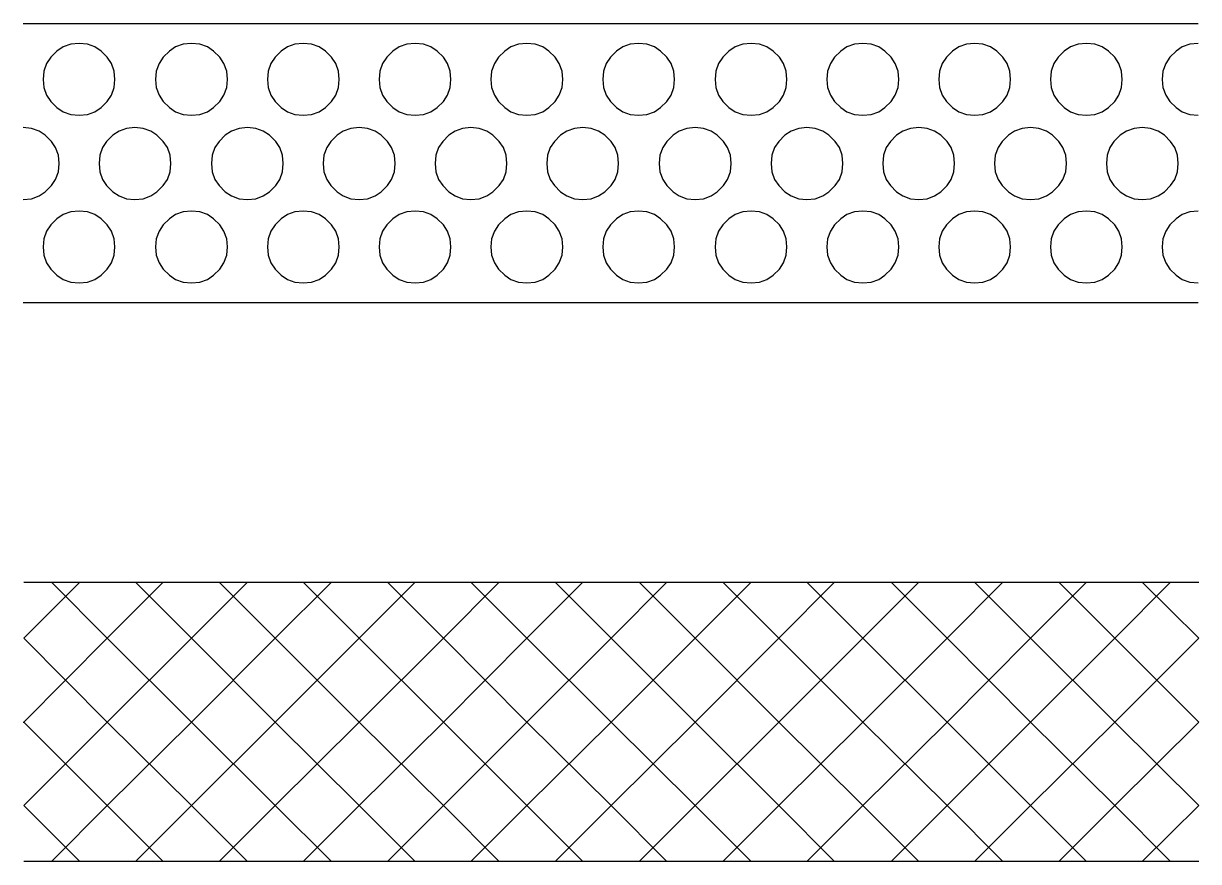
# Model space of a CAD drawing. Header units: inches. Extents: x 47316 to 59086, y 3141 to 11743.
# Drawn here: x 57354.69 to 57375.73, y 8824.18 to 8839.19 of the extents above; entities that cross this region are included whole.
import ezdxf

# ---------------------------------------------------------------- set-up
doc = ezdxf.new("R2010")
doc.units = ezdxf.units.IN
doc.header["$MEASUREMENT"] = 0

msp = doc.modelspace()

# ---------------------------------------------------------------- linework, layer by layer
at = {"color": 0, "lineweight": -3}
for p, q in [((57354.688, 8839.187), (57355.688, 8839.187)), ((57355.688, 8839.187), (57356.689, 8839.187)), ((57356.689, 8839.187), (57357.702, 8839.187)), ((57357.702, 8839.187), (57358.703, 8839.187)), ((57358.703, 8839.187), (57359.703, 8839.187)), ((57359.703, 8839.187), (57360.704, 8839.187)), ((57360.704, 8839.187), (57361.705, 8839.187)), ((57361.705, 8839.187), (57362.705, 8839.187)), ((57362.705, 8839.187), (57363.706, 8839.187)), ((57363.706, 8839.187), (57364.706, 8839.187)), ((57364.706, 8839.187), (57365.707, 8839.187)), ((57365.707, 8839.187), (57366.72, 8839.187)), ((57366.72, 8839.187), (57367.721, 8839.187)), ((57367.721, 8839.187), (57368.721, 8839.187)), ((57368.721, 8839.187), (57369.722, 8839.187)), ((57369.722, 8839.187), (57370.722, 8839.187)), ((57370.722, 8839.187), (57371.723, 8839.187)), ((57371.723, 8839.187), (57372.724, 8839.187)), ((57372.724, 8839.187), (57373.724, 8839.187)), ((57373.724, 8839.187), (57374.725, 8839.187)), ((57374.725, 8839.187), (57375.726, 8839.187)), ((57355.404, 8838.767), (57355.293, 8838.693)), ((57355.54, 8838.816), (57355.404, 8838.767)), ((57355.688, 8838.829), (57355.54, 8838.816)), ((57355.837, 8838.816), (57355.688, 8838.829)), ((57355.973, 8838.767), (57355.837, 8838.816)), ((57356.084, 8838.693), (57355.973, 8838.767)), ((57357.418, 8838.767), (57357.307, 8838.693)), ((57357.554, 8838.816), (57357.418, 8838.767)), ((57357.702, 8838.829), (57357.554, 8838.816)), ((57357.85, 8838.816), (57357.702, 8838.829)), ((57357.986, 8838.767), (57357.85, 8838.816)), ((57358.097, 8838.693), (57357.986, 8838.767)), ((57359.419, 8838.767), (57359.308, 8838.693)), ((57359.555, 8838.816), (57359.419, 8838.767)), ((57359.703, 8838.829), (57359.555, 8838.816)), ((57359.852, 8838.816), (57359.703, 8838.829)), ((57359.987, 8838.767), (57359.852, 8838.816)), ((57360.099, 8838.693), (57359.987, 8838.767)), ((57361.42, 8838.767), (57361.309, 8838.693)), ((57361.556, 8838.816), (57361.42, 8838.767)), ((57361.705, 8838.829), (57361.556, 8838.816)), ((57361.853, 8838.816), (57361.705, 8838.829)), ((57361.989, 8838.767), (57361.853, 8838.816)), ((57362.1, 8838.693), (57361.989, 8838.767)), ((57363.422, 8838.767), (57363.31, 8838.693)), ((57363.558, 8838.816), (57363.422, 8838.767)), ((57363.706, 8838.829), (57363.558, 8838.816)), ((57363.854, 8838.816), (57363.706, 8838.829)), ((57363.99, 8838.767), (57363.854, 8838.816)), ((57364.101, 8838.693), (57363.99, 8838.767)), ((57365.423, 8838.767), (57365.312, 8838.693)), ((57365.559, 8838.816), (57365.423, 8838.767)), ((57365.707, 8838.829), (57365.559, 8838.816)), ((57365.855, 8838.816), (57365.707, 8838.829)), ((57365.991, 8838.767), (57365.855, 8838.816)), ((57366.102, 8838.693), (57365.991, 8838.767)), ((57367.436, 8838.767), (57367.325, 8838.693)), ((57367.572, 8838.816), (57367.436, 8838.767)), ((57367.721, 8838.829), (57367.572, 8838.816)), ((57367.869, 8838.816), (57367.721, 8838.829)), ((57368.005, 8838.767), (57367.869, 8838.816)), ((57368.116, 8838.693), (57368.005, 8838.767)), ((57369.438, 8838.767), (57369.327, 8838.693)), ((57369.574, 8838.816), (57369.438, 8838.767)), ((57369.722, 8838.829), (57369.574, 8838.816)), ((57369.87, 8838.816), (57369.722, 8838.829)), ((57370.006, 8838.767), (57369.87, 8838.816)), ((57370.117, 8838.693), (57370.006, 8838.767)), ((57371.439, 8838.767), (57371.328, 8838.693)), ((57371.575, 8838.816), (57371.439, 8838.767)), ((57371.723, 8838.829), (57371.575, 8838.816)), ((57371.871, 8838.816), (57371.723, 8838.829)), ((57372.007, 8838.767), (57371.871, 8838.816)), ((57372.118, 8838.693), (57372.007, 8838.767)), ((57373.44, 8838.767), (57373.329, 8838.693)), ((57373.576, 8838.816), (57373.44, 8838.767)), ((57373.724, 8838.829), (57373.576, 8838.816)), ((57373.873, 8838.816), (57373.724, 8838.829)), ((57374.008, 8838.767), (57373.873, 8838.816)), ((57374.12, 8838.693), (57374.008, 8838.767)), ((57375.441, 8838.767), (57375.33, 8838.693)), ((57375.577, 8838.816), (57375.441, 8838.767)), ((57375.726, 8838.829), (57375.577, 8838.816)), ((57355.182, 8838.582), (57355.108, 8838.471)), ((57355.293, 8838.693), (57355.182, 8838.582)), ((57356.195, 8838.582), (57356.084, 8838.693)), ((57356.269, 8838.471), (57356.195, 8838.582)), ((57357.196, 8838.582), (57357.121, 8838.471)), ((57357.307, 8838.693), (57357.196, 8838.582)), ((57358.209, 8838.582), (57358.097, 8838.693)), ((57358.283, 8838.471), (57358.209, 8838.582)), ((57359.197, 8838.582), (57359.123, 8838.471)), ((57359.308, 8838.693), (57359.197, 8838.582)), ((57360.21, 8838.582), (57360.099, 8838.693)), ((57360.284, 8838.471), (57360.21, 8838.582)), ((57361.198, 8838.582), (57361.124, 8838.471)), ((57361.309, 8838.693), (57361.198, 8838.582)), ((57362.211, 8838.582), (57362.1, 8838.693)), ((57362.285, 8838.471), (57362.211, 8838.582)), ((57363.199, 8838.582), (57363.125, 8838.471)), ((57363.31, 8838.693), (57363.199, 8838.582)), ((57364.212, 8838.582), (57364.101, 8838.693)), ((57364.286, 8838.471), (57364.212, 8838.582)), ((57365.201, 8838.582), (57365.126, 8838.471)), ((57365.312, 8838.693), (57365.201, 8838.582)), ((57366.213, 8838.582), (57366.102, 8838.693)), ((57366.288, 8838.471), (57366.213, 8838.582)), ((57367.214, 8838.582), (57367.14, 8838.471)), ((57367.325, 8838.693), (57367.214, 8838.582)), ((57368.227, 8838.582), (57368.116, 8838.693)), ((57368.301, 8838.471), (57368.227, 8838.582)), ((57369.215, 8838.582), (57369.141, 8838.471)), ((57369.327, 8838.693), (57369.215, 8838.582)), ((57370.228, 8838.582), (57370.117, 8838.693)), ((57370.302, 8838.471), (57370.228, 8838.582)), ((57371.217, 8838.582), (57371.142, 8838.471)), ((57371.328, 8838.693), (57371.217, 8838.582)), ((57372.23, 8838.582), (57372.118, 8838.693)), ((57372.304, 8838.471), (57372.23, 8838.582)), ((57373.218, 8838.582), (57373.144, 8838.471)), ((57373.329, 8838.693), (57373.218, 8838.582)), ((57374.231, 8838.582), (57374.12, 8838.693)), ((57374.305, 8838.471), (57374.231, 8838.582)), ((57375.219, 8838.582), (57375.145, 8838.471)), ((57375.33, 8838.693), (57375.219, 8838.582)), ((57355.108, 8838.471), (57355.058, 8838.335)), ((57356.318, 8838.335), (57356.269, 8838.471)), ((57357.121, 8838.471), (57357.072, 8838.335)), ((57358.332, 8838.335), (57358.283, 8838.471)), ((57359.123, 8838.471), (57359.073, 8838.335)), ((57360.333, 8838.335), (57360.284, 8838.471)), ((57361.124, 8838.471), (57361.075, 8838.335)), ((57362.335, 8838.335), (57362.285, 8838.471)), ((57363.125, 8838.471), (57363.076, 8838.335)), ((57364.336, 8838.335), (57364.286, 8838.471)), ((57365.126, 8838.471), (57365.077, 8838.335)), ((57366.337, 8838.335), (57366.288, 8838.471)), ((57367.14, 8838.471), (57367.091, 8838.335)), ((57368.351, 8838.335), (57368.301, 8838.471)), ((57369.141, 8838.471), (57369.092, 8838.335)), ((57370.352, 8838.335), (57370.302, 8838.471)), ((57371.142, 8838.471), (57371.093, 8838.335)), ((57372.353, 8838.335), (57372.304, 8838.471)), ((57373.144, 8838.471), (57373.094, 8838.335)), ((57374.354, 8838.335), (57374.305, 8838.471)), ((57375.145, 8838.471), (57375.095, 8838.335)), ((57355.058, 8838.335), (57355.046, 8838.186)), ((57355.046, 8838.186), (57355.058, 8838.038)), ((57356.331, 8838.186), (57356.318, 8838.335)), ((57356.318, 8838.038), (57356.331, 8838.186)), ((57357.072, 8838.335), (57357.06, 8838.186)), ((57357.06, 8838.186), (57357.072, 8838.038)), ((57358.344, 8838.186), (57358.332, 8838.335)), ((57358.332, 8838.038), (57358.344, 8838.186)), ((57359.073, 8838.335), (57359.061, 8838.186)), ((57359.061, 8838.186), (57359.073, 8838.038)), ((57360.346, 8838.186), (57360.333, 8838.335)), ((57360.333, 8838.038), (57360.346, 8838.186)), ((57361.075, 8838.335), (57361.062, 8838.186)), ((57361.062, 8838.186), (57361.075, 8838.038)), ((57362.347, 8838.186), (57362.335, 8838.335)), ((57362.335, 8838.038), (57362.347, 8838.186)), ((57363.076, 8838.335), (57363.063, 8838.186)), ((57363.063, 8838.186), (57363.076, 8838.038)), ((57364.348, 8838.186), (57364.336, 8838.335)), ((57364.336, 8838.038), (57364.348, 8838.186)), ((57365.077, 8838.335), (57365.065, 8838.186)), ((57365.065, 8838.186), (57365.077, 8838.038)), ((57366.349, 8838.186), (57366.337, 8838.335)), ((57366.337, 8838.038), (57366.349, 8838.186)), ((57367.091, 8838.335), (57367.078, 8838.186)), ((57367.078, 8838.186), (57367.091, 8838.038)), ((57368.363, 8838.186), (57368.351, 8838.335)), ((57368.351, 8838.038), (57368.363, 8838.186)), ((57369.092, 8838.335), (57369.079, 8838.186)), ((57369.079, 8838.186), (57369.092, 8838.038)), ((57370.364, 8838.186), (57370.352, 8838.335)), ((57370.352, 8838.038), (57370.364, 8838.186)), ((57371.093, 8838.335), (57371.081, 8838.186)), ((57371.081, 8838.186), (57371.093, 8838.038)), ((57372.365, 8838.186), (57372.353, 8838.335)), ((57372.353, 8838.038), (57372.365, 8838.186)), ((57373.094, 8838.335), (57373.082, 8838.186)), ((57373.082, 8838.186), (57373.094, 8838.038)), ((57374.367, 8838.186), (57374.354, 8838.335)), ((57374.354, 8838.038), (57374.367, 8838.186)), ((57375.095, 8838.335), (57375.083, 8838.186)), ((57375.083, 8838.186), (57375.095, 8838.038)), ((57355.058, 8838.038), (57355.108, 8837.902)), ((57356.269, 8837.902), (57356.318, 8838.038)), ((57357.072, 8838.038), (57357.121, 8837.902)), ((57358.283, 8837.902), (57358.332, 8838.038)), ((57359.073, 8838.038), (57359.123, 8837.902)), ((57360.284, 8837.902), (57360.333, 8838.038)), ((57361.075, 8838.038), (57361.124, 8837.902)), ((57362.285, 8837.902), (57362.335, 8838.038)), ((57363.076, 8838.038), (57363.125, 8837.902)), ((57364.286, 8837.902), (57364.336, 8838.038)), ((57365.077, 8838.038), (57365.126, 8837.902)), ((57366.288, 8837.902), (57366.337, 8838.038)), ((57367.091, 8838.038), (57367.14, 8837.902)), ((57368.301, 8837.902), (57368.351, 8838.038)), ((57369.092, 8838.038), (57369.141, 8837.902)), ((57370.302, 8837.902), (57370.352, 8838.038)), ((57371.093, 8838.038), (57371.142, 8837.902)), ((57372.304, 8837.902), (57372.353, 8838.038)), ((57373.094, 8838.038), (57373.144, 8837.902)), ((57374.305, 8837.902), (57374.354, 8838.038)), ((57375.095, 8838.038), (57375.145, 8837.902)), ((57355.108, 8837.902), (57355.182, 8837.791)), ((57355.182, 8837.791), (57355.293, 8837.68)), ((57356.084, 8837.68), (57356.195, 8837.791)), ((57356.195, 8837.791), (57356.269, 8837.902)), ((57357.121, 8837.902), (57357.196, 8837.791)), ((57357.196, 8837.791), (57357.307, 8837.68)), ((57358.097, 8837.68), (57358.209, 8837.791)), ((57358.209, 8837.791), (57358.283, 8837.902)), ((57359.123, 8837.902), (57359.197, 8837.791)), ((57359.197, 8837.791), (57359.308, 8837.68)), ((57360.099, 8837.68), (57360.21, 8837.791)), ((57360.21, 8837.791), (57360.284, 8837.902)), ((57361.124, 8837.902), (57361.198, 8837.791)), ((57361.198, 8837.791), (57361.309, 8837.68)), ((57362.1, 8837.68), (57362.211, 8837.791)), ((57362.211, 8837.791), (57362.285, 8837.902)), ((57363.125, 8837.902), (57363.199, 8837.791)), ((57363.199, 8837.791), (57363.31, 8837.68)), ((57364.101, 8837.68), (57364.212, 8837.791)), ((57364.212, 8837.791), (57364.286, 8837.902)), ((57365.126, 8837.902), (57365.201, 8837.791)), ((57365.201, 8837.791), (57365.312, 8837.68)), ((57366.102, 8837.68), (57366.213, 8837.791)), ((57366.213, 8837.791), (57366.288, 8837.902)), ((57367.14, 8837.902), (57367.214, 8837.791)), ((57367.214, 8837.791), (57367.325, 8837.68)), ((57368.116, 8837.68), (57368.227, 8837.791)), ((57368.227, 8837.791), (57368.301, 8837.902)), ((57369.141, 8837.902), (57369.215, 8837.791)), ((57369.215, 8837.791), (57369.327, 8837.68)), ((57370.117, 8837.68), (57370.228, 8837.791)), ((57370.228, 8837.791), (57370.302, 8837.902)), ((57371.142, 8837.902), (57371.217, 8837.791)), ((57371.217, 8837.791), (57371.328, 8837.68)), ((57372.118, 8837.68), (57372.23, 8837.791)), ((57372.23, 8837.791), (57372.304, 8837.902)), ((57373.144, 8837.902), (57373.218, 8837.791)), ((57373.218, 8837.791), (57373.329, 8837.68)), ((57374.12, 8837.68), (57374.231, 8837.791)), ((57374.231, 8837.791), (57374.305, 8837.902)), ((57375.145, 8837.902), (57375.219, 8837.791)), ((57375.219, 8837.791), (57375.33, 8837.68)), ((57355.293, 8837.68), (57355.404, 8837.606)), ((57355.404, 8837.606), (57355.54, 8837.556)), ((57355.54, 8837.556), (57355.688, 8837.544)), ((57355.688, 8837.544), (57355.837, 8837.556)), ((57355.837, 8837.556), (57355.973, 8837.606)), ((57355.973, 8837.606), (57356.084, 8837.68)), ((57357.307, 8837.68), (57357.418, 8837.606)), ((57357.418, 8837.606), (57357.554, 8837.556)), ((57357.554, 8837.556), (57357.702, 8837.544)), ((57357.702, 8837.544), (57357.85, 8837.556)), ((57357.85, 8837.556), (57357.986, 8837.606)), ((57357.986, 8837.606), (57358.097, 8837.68)), ((57359.308, 8837.68), (57359.419, 8837.606)), ((57359.419, 8837.606), (57359.555, 8837.556)), ((57359.555, 8837.556), (57359.703, 8837.544)), ((57359.703, 8837.544), (57359.852, 8837.556)), ((57359.852, 8837.556), (57359.987, 8837.606)), ((57359.987, 8837.606), (57360.099, 8837.68)), ((57361.309, 8837.68), (57361.42, 8837.606)), ((57361.42, 8837.606), (57361.556, 8837.556)), ((57361.556, 8837.556), (57361.705, 8837.544)), ((57361.705, 8837.544), (57361.853, 8837.556)), ((57361.853, 8837.556), (57361.989, 8837.606)), ((57361.989, 8837.606), (57362.1, 8837.68)), ((57363.31, 8837.68), (57363.422, 8837.606)), ((57363.422, 8837.606), (57363.558, 8837.556)), ((57363.558, 8837.556), (57363.706, 8837.544)), ((57363.706, 8837.544), (57363.854, 8837.556)), ((57363.854, 8837.556), (57363.99, 8837.606)), ((57363.99, 8837.606), (57364.101, 8837.68)), ((57365.312, 8837.68), (57365.423, 8837.606)), ((57365.423, 8837.606), (57365.559, 8837.556)), ((57365.559, 8837.556), (57365.707, 8837.544)), ((57365.707, 8837.544), (57365.855, 8837.556)), ((57365.855, 8837.556), (57365.991, 8837.606)), ((57365.991, 8837.606), (57366.102, 8837.68)), ((57367.325, 8837.68), (57367.436, 8837.606)), ((57367.436, 8837.606), (57367.572, 8837.556)), ((57367.572, 8837.556), (57367.721, 8837.544)), ((57367.721, 8837.544), (57367.869, 8837.556)), ((57367.869, 8837.556), (57368.005, 8837.606)), ((57368.005, 8837.606), (57368.116, 8837.68)), ((57369.327, 8837.68), (57369.438, 8837.606)), ((57369.438, 8837.606), (57369.574, 8837.556)), ((57369.574, 8837.556), (57369.722, 8837.544)), ((57369.722, 8837.544), (57369.87, 8837.556)), ((57369.87, 8837.556), (57370.006, 8837.606)), ((57370.006, 8837.606), (57370.117, 8837.68)), ((57371.328, 8837.68), (57371.439, 8837.606)), ((57371.439, 8837.606), (57371.575, 8837.556)), ((57371.575, 8837.556), (57371.723, 8837.544)), ((57371.723, 8837.544), (57371.871, 8837.556)), ((57371.871, 8837.556), (57372.007, 8837.606)), ((57372.007, 8837.606), (57372.118, 8837.68)), ((57373.329, 8837.68), (57373.44, 8837.606)), ((57373.44, 8837.606), (57373.576, 8837.556)), ((57373.576, 8837.556), (57373.724, 8837.544)), ((57373.724, 8837.544), (57373.873, 8837.556)), ((57373.873, 8837.556), (57374.008, 8837.606)), ((57374.008, 8837.606), (57374.12, 8837.68)), ((57375.33, 8837.68), (57375.441, 8837.606)), ((57375.441, 8837.606), (57375.577, 8837.556)), ((57375.577, 8837.556), (57375.726, 8837.544)), ((57354.836, 8837.309), (57354.688, 8837.322)), ((57354.972, 8837.26), (57354.836, 8837.309)), ((57356.541, 8837.309), (57356.405, 8837.26)), ((57356.689, 8837.322), (57356.541, 8837.309)), ((57356.837, 8837.309), (57356.689, 8837.322)), ((57356.973, 8837.26), (57356.837, 8837.309)), ((57358.554, 8837.309), (57358.419, 8837.26)), ((57358.703, 8837.322), (57358.554, 8837.309)), ((57358.851, 8837.309), (57358.703, 8837.322)), ((57358.987, 8837.26), (57358.851, 8837.309)), ((57360.556, 8837.309), (57360.42, 8837.26)), ((57360.704, 8837.322), (57360.556, 8837.309)), ((57360.852, 8837.309), (57360.704, 8837.322)), ((57360.988, 8837.26), (57360.852, 8837.309)), ((57362.557, 8837.309), (57362.421, 8837.26)), ((57362.705, 8837.322), (57362.557, 8837.309)), ((57362.853, 8837.309), (57362.705, 8837.322)), ((57362.989, 8837.26), (57362.853, 8837.309)), ((57364.558, 8837.309), (57364.422, 8837.26)), ((57364.706, 8837.322), (57364.558, 8837.309)), ((57364.855, 8837.309), (57364.706, 8837.322)), ((57364.99, 8837.26), (57364.855, 8837.309)), ((57366.572, 8837.309), (57366.436, 8837.26)), ((57366.72, 8837.322), (57366.572, 8837.309)), ((57366.868, 8837.309), (57366.72, 8837.322)), ((57367.004, 8837.26), (57366.868, 8837.309)), ((57368.573, 8837.309), (57368.437, 8837.26)), ((57368.721, 8837.322), (57368.573, 8837.309)), ((57368.869, 8837.309), (57368.721, 8837.322)), ((57369.005, 8837.26), (57368.869, 8837.309)), ((57370.574, 8837.309), (57370.438, 8837.26)), ((57370.722, 8837.322), (57370.574, 8837.309)), ((57370.871, 8837.309), (57370.722, 8837.322)), ((57371.007, 8837.26), (57370.871, 8837.309)), ((57372.575, 8837.309), (57372.44, 8837.26)), ((57372.724, 8837.322), (57372.575, 8837.309)), ((57372.872, 8837.309), (57372.724, 8837.322)), ((57373.008, 8837.26), (57372.872, 8837.309)), ((57374.577, 8837.309), (57374.441, 8837.26)), ((57374.725, 8837.322), (57374.577, 8837.309)), ((57374.873, 8837.309), (57374.725, 8837.322)), ((57375.009, 8837.26), (57374.873, 8837.309)), ((57355.083, 8837.186), (57354.972, 8837.26)), ((57355.194, 8837.075), (57355.083, 8837.186)), ((57356.294, 8837.186), (57356.183, 8837.075)), ((57356.405, 8837.26), (57356.294, 8837.186)), ((57357.084, 8837.186), (57356.973, 8837.26)), ((57357.196, 8837.075), (57357.084, 8837.186)), ((57358.307, 8837.186), (57358.196, 8837.075)), ((57358.419, 8837.26), (57358.307, 8837.186)), ((57359.098, 8837.186), (57358.987, 8837.26)), ((57359.209, 8837.075), (57359.098, 8837.186)), ((57360.309, 8837.186), (57360.197, 8837.075)), ((57360.42, 8837.26), (57360.309, 8837.186)), ((57361.099, 8837.186), (57360.988, 8837.26)), ((57361.21, 8837.075), (57361.099, 8837.186)), ((57362.31, 8837.186), (57362.199, 8837.075)), ((57362.421, 8837.26), (57362.31, 8837.186)), ((57363.1, 8837.186), (57362.989, 8837.26)), ((57363.212, 8837.075), (57363.1, 8837.186)), ((57364.311, 8837.186), (57364.2, 8837.075)), ((57364.422, 8837.26), (57364.311, 8837.186)), ((57365.102, 8837.186), (57364.99, 8837.26)), ((57365.213, 8837.075), (57365.102, 8837.186)), ((57366.325, 8837.186), (57366.213, 8837.075)), ((57366.436, 8837.26), (57366.325, 8837.186)), ((57367.115, 8837.186), (57367.004, 8837.26)), ((57367.226, 8837.075), (57367.115, 8837.186)), ((57368.326, 8837.186), (57368.215, 8837.075)), ((57368.437, 8837.26), (57368.326, 8837.186)), ((57369.116, 8837.186), (57369.005, 8837.26)), ((57369.228, 8837.075), (57369.116, 8837.186)), ((57370.327, 8837.186), (57370.216, 8837.075)), ((57370.438, 8837.26), (57370.327, 8837.186)), ((57371.118, 8837.186), (57371.007, 8837.26)), ((57371.229, 8837.075), (57371.118, 8837.186)), ((57372.328, 8837.186), (57372.217, 8837.075)), ((57372.44, 8837.26), (57372.328, 8837.186)), ((57373.119, 8837.186), (57373.008, 8837.26)), ((57373.23, 8837.075), (57373.119, 8837.186)), ((57374.33, 8837.186), (57374.218, 8837.075)), ((57374.441, 8837.26), (57374.33, 8837.186)), ((57375.12, 8837.186), (57375.009, 8837.26)), ((57375.231, 8837.075), (57375.12, 8837.186)), ((57355.268, 8836.963), (57355.194, 8837.075)), ((57355.318, 8836.828), (57355.268, 8836.963)), ((57356.108, 8836.963), (57356.059, 8836.828)), ((57356.183, 8837.075), (57356.108, 8836.963)), ((57357.27, 8836.963), (57357.196, 8837.075)), ((57357.319, 8836.828), (57357.27, 8836.963)), ((57358.122, 8836.963), (57358.073, 8836.828)), ((57358.196, 8837.075), (57358.122, 8836.963)), ((57359.283, 8836.963), (57359.209, 8837.075)), ((57359.333, 8836.828), (57359.283, 8836.963)), ((57360.123, 8836.963), (57360.074, 8836.828)), ((57360.197, 8837.075), (57360.123, 8836.963)), ((57361.285, 8836.963), (57361.21, 8837.075)), ((57361.334, 8836.828), (57361.285, 8836.963)), ((57362.125, 8836.963), (57362.075, 8836.828)), ((57362.199, 8837.075), (57362.125, 8836.963)), ((57363.286, 8836.963), (57363.212, 8837.075)), ((57363.335, 8836.828), (57363.286, 8836.963)), ((57364.126, 8836.963), (57364.076, 8836.828)), ((57364.2, 8837.075), (57364.126, 8836.963)), ((57365.287, 8836.963), (57365.213, 8837.075)), ((57365.336, 8836.828), (57365.287, 8836.963)), ((57366.139, 8836.963), (57366.09, 8836.828)), ((57366.213, 8837.075), (57366.139, 8836.963)), ((57367.301, 8836.963), (57367.226, 8837.075)), ((57367.35, 8836.828), (57367.301, 8836.963)), ((57368.141, 8836.963), (57368.091, 8836.828)), ((57368.215, 8837.075), (57368.141, 8836.963)), ((57369.302, 8836.963), (57369.228, 8837.075)), ((57369.351, 8836.828), (57369.302, 8836.963)), ((57370.142, 8836.963), (57370.092, 8836.828)), ((57370.216, 8837.075), (57370.142, 8836.963)), ((57371.303, 8836.963), (57371.229, 8837.075)), ((57371.352, 8836.828), (57371.303, 8836.963)), ((57372.143, 8836.963), (57372.094, 8836.828)), ((57372.217, 8837.075), (57372.143, 8836.963)), ((57373.304, 8836.963), (57373.23, 8837.075)), ((57373.354, 8836.828), (57373.304, 8836.963)), ((57374.144, 8836.963), (57374.095, 8836.828)), ((57374.218, 8837.075), (57374.144, 8836.963)), ((57375.305, 8836.963), (57375.231, 8837.075)), ((57375.355, 8836.828), (57375.305, 8836.963)), ((57355.33, 8836.679), (57355.318, 8836.828)), ((57355.318, 8836.531), (57355.33, 8836.679)), ((57356.059, 8836.828), (57356.047, 8836.679)), ((57356.047, 8836.679), (57356.059, 8836.531)), ((57357.331, 8836.679), (57357.319, 8836.828)), ((57357.319, 8836.531), (57357.331, 8836.679)), ((57358.073, 8836.828), (57358.06, 8836.679)), ((57358.06, 8836.679), (57358.073, 8836.531)), ((57359.345, 8836.679), (57359.333, 8836.828)), ((57359.333, 8836.531), (57359.345, 8836.679)), ((57360.074, 8836.828), (57360.062, 8836.679)), ((57360.062, 8836.679), (57360.074, 8836.531)), ((57361.346, 8836.679), (57361.334, 8836.828)), ((57361.334, 8836.531), (57361.346, 8836.679)), ((57362.075, 8836.828), (57362.063, 8836.679)), ((57362.063, 8836.679), (57362.075, 8836.531)), ((57363.348, 8836.679), (57363.335, 8836.828)), ((57363.335, 8836.531), (57363.348, 8836.679)), ((57364.076, 8836.828), (57364.064, 8836.679)), ((57364.064, 8836.679), (57364.076, 8836.531)), ((57365.349, 8836.679), (57365.336, 8836.828)), ((57365.336, 8836.531), (57365.349, 8836.679)), ((57366.09, 8836.828), (57366.078, 8836.679)), ((57366.078, 8836.679), (57366.09, 8836.531)), ((57367.362, 8836.679), (57367.35, 8836.828)), ((57367.35, 8836.531), (57367.362, 8836.679)), ((57368.091, 8836.828), (57368.079, 8836.679)), ((57368.079, 8836.679), (57368.091, 8836.531)), ((57369.364, 8836.679), (57369.351, 8836.828)), ((57369.351, 8836.531), (57369.364, 8836.679)), ((57370.092, 8836.828), (57370.08, 8836.679)), ((57370.08, 8836.679), (57370.092, 8836.531)), ((57371.365, 8836.679), (57371.352, 8836.828)), ((57371.352, 8836.531), (57371.365, 8836.679)), ((57372.094, 8836.828), (57372.081, 8836.679)), ((57372.081, 8836.679), (57372.094, 8836.531)), ((57373.366, 8836.679), (57373.354, 8836.828)), ((57373.354, 8836.531), (57373.366, 8836.679)), ((57374.095, 8836.828), (57374.083, 8836.679)), ((57374.083, 8836.679), (57374.095, 8836.531)), ((57375.367, 8836.679), (57375.355, 8836.828)), ((57375.355, 8836.531), (57375.367, 8836.679)), ((57355.268, 8836.395), (57355.318, 8836.531)), ((57356.059, 8836.531), (57356.108, 8836.395)), ((57357.27, 8836.395), (57357.319, 8836.531)), ((57358.073, 8836.531), (57358.122, 8836.395)), ((57359.283, 8836.395), (57359.333, 8836.531)), ((57360.074, 8836.531), (57360.123, 8836.395)), ((57361.285, 8836.395), (57361.334, 8836.531)), ((57362.075, 8836.531), (57362.125, 8836.395)), ((57363.286, 8836.395), (57363.335, 8836.531)), ((57364.076, 8836.531), (57364.126, 8836.395)), ((57365.287, 8836.395), (57365.336, 8836.531)), ((57366.09, 8836.531), (57366.139, 8836.395)), ((57367.301, 8836.395), (57367.35, 8836.531)), ((57368.091, 8836.531), (57368.141, 8836.395)), ((57369.302, 8836.395), (57369.351, 8836.531)), ((57370.092, 8836.531), (57370.142, 8836.395)), ((57371.303, 8836.395), (57371.352, 8836.531)), ((57372.094, 8836.531), (57372.143, 8836.395)), ((57373.304, 8836.395), (57373.354, 8836.531)), ((57374.095, 8836.531), (57374.144, 8836.395)), ((57375.305, 8836.395), (57375.355, 8836.531)), ((57355.083, 8836.173), (57355.194, 8836.284)), ((57355.194, 8836.284), (57355.268, 8836.395)), ((57356.108, 8836.395), (57356.183, 8836.284)), ((57356.183, 8836.284), (57356.294, 8836.173)), ((57357.084, 8836.173), (57357.196, 8836.284)), ((57357.196, 8836.284), (57357.27, 8836.395)), ((57358.122, 8836.395), (57358.196, 8836.284)), ((57358.196, 8836.284), (57358.307, 8836.173)), ((57359.098, 8836.173), (57359.209, 8836.284)), ((57359.209, 8836.284), (57359.283, 8836.395)), ((57360.123, 8836.395), (57360.197, 8836.284)), ((57360.197, 8836.284), (57360.309, 8836.173)), ((57361.099, 8836.173), (57361.21, 8836.284)), ((57361.21, 8836.284), (57361.285, 8836.395)), ((57362.125, 8836.395), (57362.199, 8836.284)), ((57362.199, 8836.284), (57362.31, 8836.173)), ((57363.1, 8836.173), (57363.212, 8836.284)), ((57363.212, 8836.284), (57363.286, 8836.395)), ((57364.126, 8836.395), (57364.2, 8836.284)), ((57364.2, 8836.284), (57364.311, 8836.173)), ((57365.102, 8836.173), (57365.213, 8836.284)), ((57365.213, 8836.284), (57365.287, 8836.395)), ((57366.139, 8836.395), (57366.213, 8836.284)), ((57366.213, 8836.284), (57366.325, 8836.173)), ((57367.115, 8836.173), (57367.226, 8836.284)), ((57367.226, 8836.284), (57367.301, 8836.395)), ((57368.141, 8836.395), (57368.215, 8836.284)), ((57368.215, 8836.284), (57368.326, 8836.173)), ((57369.116, 8836.173), (57369.228, 8836.284)), ((57369.228, 8836.284), (57369.302, 8836.395)), ((57370.142, 8836.395), (57370.216, 8836.284)), ((57370.216, 8836.284), (57370.327, 8836.173)), ((57371.118, 8836.173), (57371.229, 8836.284)), ((57371.229, 8836.284), (57371.303, 8836.395)), ((57372.143, 8836.395), (57372.217, 8836.284)), ((57372.217, 8836.284), (57372.328, 8836.173)), ((57373.119, 8836.173), (57373.23, 8836.284)), ((57373.23, 8836.284), (57373.304, 8836.395)), ((57374.144, 8836.395), (57374.218, 8836.284)), ((57374.218, 8836.284), (57374.33, 8836.173)), ((57375.12, 8836.173), (57375.231, 8836.284)), ((57375.231, 8836.284), (57375.305, 8836.395)), ((57354.688, 8836.037), (57354.836, 8836.049)), ((57354.836, 8836.049), (57354.972, 8836.099)), ((57354.972, 8836.099), (57355.083, 8836.173)), ((57356.294, 8836.173), (57356.405, 8836.099)), ((57356.405, 8836.099), (57356.541, 8836.049)), ((57356.541, 8836.049), (57356.689, 8836.037)), ((57356.689, 8836.037), (57356.837, 8836.049)), ((57356.837, 8836.049), (57356.973, 8836.099)), ((57356.973, 8836.099), (57357.084, 8836.173)), ((57358.307, 8836.173), (57358.419, 8836.099)), ((57358.419, 8836.099), (57358.554, 8836.049)), ((57358.554, 8836.049), (57358.703, 8836.037)), ((57358.703, 8836.037), (57358.851, 8836.049)), ((57358.851, 8836.049), (57358.987, 8836.099)), ((57358.987, 8836.099), (57359.098, 8836.173)), ((57360.309, 8836.173), (57360.42, 8836.099)), ((57360.42, 8836.099), (57360.556, 8836.049)), ((57360.556, 8836.049), (57360.704, 8836.037)), ((57360.704, 8836.037), (57360.852, 8836.049)), ((57360.852, 8836.049), (57360.988, 8836.099)), ((57360.988, 8836.099), (57361.099, 8836.173)), ((57362.31, 8836.173), (57362.421, 8836.099)), ((57362.421, 8836.099), (57362.557, 8836.049)), ((57362.557, 8836.049), (57362.705, 8836.037)), ((57362.705, 8836.037), (57362.853, 8836.049)), ((57362.853, 8836.049), (57362.989, 8836.099)), ((57362.989, 8836.099), (57363.1, 8836.173)), ((57364.311, 8836.173), (57364.422, 8836.099)), ((57364.422, 8836.099), (57364.558, 8836.049)), ((57364.558, 8836.049), (57364.706, 8836.037)), ((57364.706, 8836.037), (57364.855, 8836.049)), ((57364.855, 8836.049), (57364.99, 8836.099)), ((57364.99, 8836.099), (57365.102, 8836.173)), ((57366.325, 8836.173), (57366.436, 8836.099)), ((57366.436, 8836.099), (57366.572, 8836.049)), ((57366.572, 8836.049), (57366.72, 8836.037)), ((57366.72, 8836.037), (57366.868, 8836.049)), ((57366.868, 8836.049), (57367.004, 8836.099)), ((57367.004, 8836.099), (57367.115, 8836.173)), ((57368.326, 8836.173), (57368.437, 8836.099)), ((57368.437, 8836.099), (57368.573, 8836.049)), ((57368.573, 8836.049), (57368.721, 8836.037)), ((57368.721, 8836.037), (57368.869, 8836.049)), ((57368.869, 8836.049), (57369.005, 8836.099)), ((57369.005, 8836.099), (57369.116, 8836.173)), ((57370.327, 8836.173), (57370.438, 8836.099)), ((57370.438, 8836.099), (57370.574, 8836.049)), ((57370.574, 8836.049), (57370.722, 8836.037)), ((57370.722, 8836.037), (57370.871, 8836.049)), ((57370.871, 8836.049), (57371.007, 8836.099)), ((57371.007, 8836.099), (57371.118, 8836.173)), ((57372.328, 8836.173), (57372.44, 8836.099)), ((57372.44, 8836.099), (57372.575, 8836.049)), ((57372.575, 8836.049), (57372.724, 8836.037)), ((57372.724, 8836.037), (57372.872, 8836.049)), ((57372.872, 8836.049), (57373.008, 8836.099)), ((57373.008, 8836.099), (57373.119, 8836.173)), ((57374.33, 8836.173), (57374.441, 8836.099)), ((57374.441, 8836.099), (57374.577, 8836.049)), ((57374.577, 8836.049), (57374.725, 8836.037)), ((57374.725, 8836.037), (57374.873, 8836.049)), ((57374.873, 8836.049), (57375.009, 8836.099)), ((57375.009, 8836.099), (57375.12, 8836.173)), ((57355.54, 8835.815), (57355.404, 8835.765)), ((57355.688, 8835.827), (57355.54, 8835.815)), ((57355.837, 8835.815), (57355.688, 8835.827)), ((57355.973, 8835.765), (57355.837, 8835.815)), ((57357.554, 8835.815), (57357.418, 8835.765)), ((57357.702, 8835.827), (57357.554, 8835.815)), ((57357.85, 8835.815), (57357.702, 8835.827)), ((57357.986, 8835.765), (57357.85, 8835.815)), ((57359.555, 8835.815), (57359.419, 8835.765)), ((57359.703, 8835.827), (57359.555, 8835.815)), ((57359.852, 8835.815), (57359.703, 8835.827)), ((57359.987, 8835.765), (57359.852, 8835.815)), ((57361.556, 8835.815), (57361.42, 8835.765)), ((57361.705, 8835.827), (57361.556, 8835.815)), ((57361.853, 8835.815), (57361.705, 8835.827)), ((57361.989, 8835.765), (57361.853, 8835.815)), ((57363.558, 8835.815), (57363.422, 8835.765)), ((57363.706, 8835.827), (57363.558, 8835.815)), ((57363.854, 8835.815), (57363.706, 8835.827)), ((57363.99, 8835.765), (57363.854, 8835.815)), ((57365.559, 8835.815), (57365.423, 8835.765)), ((57365.707, 8835.827), (57365.559, 8835.815)), ((57365.855, 8835.815), (57365.707, 8835.827)), ((57365.991, 8835.765), (57365.855, 8835.815)), ((57367.572, 8835.815), (57367.436, 8835.765)), ((57367.721, 8835.827), (57367.572, 8835.815)), ((57367.869, 8835.815), (57367.721, 8835.827)), ((57368.005, 8835.765), (57367.869, 8835.815)), ((57369.574, 8835.815), (57369.438, 8835.765)), ((57369.722, 8835.827), (57369.574, 8835.815)), ((57369.87, 8835.815), (57369.722, 8835.827)), ((57370.006, 8835.765), (57369.87, 8835.815)), ((57371.575, 8835.815), (57371.439, 8835.765)), ((57371.723, 8835.827), (57371.575, 8835.815)), ((57371.871, 8835.815), (57371.723, 8835.827)), ((57372.007, 8835.765), (57371.871, 8835.815)), ((57373.576, 8835.815), (57373.44, 8835.765)), ((57373.724, 8835.827), (57373.576, 8835.815)), ((57373.873, 8835.815), (57373.724, 8835.827)), ((57374.008, 8835.765), (57373.873, 8835.815)), ((57375.577, 8835.815), (57375.441, 8835.765)), ((57375.726, 8835.827), (57375.577, 8835.815)), ((57355.293, 8835.691), (57355.182, 8835.58)), ((57355.404, 8835.765), (57355.293, 8835.691)), ((57356.084, 8835.691), (57355.973, 8835.765)), ((57356.195, 8835.58), (57356.084, 8835.691)), ((57357.307, 8835.691), (57357.196, 8835.58)), ((57357.418, 8835.765), (57357.307, 8835.691)), ((57358.097, 8835.691), (57357.986, 8835.765)), ((57358.209, 8835.58), (57358.097, 8835.691)), ((57359.308, 8835.691), (57359.197, 8835.58)), ((57359.419, 8835.765), (57359.308, 8835.691)), ((57360.099, 8835.691), (57359.987, 8835.765)), ((57360.21, 8835.58), (57360.099, 8835.691)), ((57361.309, 8835.691), (57361.198, 8835.58)), ((57361.42, 8835.765), (57361.309, 8835.691)), ((57362.1, 8835.691), (57361.989, 8835.765)), ((57362.211, 8835.58), (57362.1, 8835.691)), ((57363.31, 8835.691), (57363.199, 8835.58)), ((57363.422, 8835.765), (57363.31, 8835.691)), ((57364.101, 8835.691), (57363.99, 8835.765)), ((57364.212, 8835.58), (57364.101, 8835.691)), ((57365.312, 8835.691), (57365.201, 8835.58)), ((57365.423, 8835.765), (57365.312, 8835.691)), ((57366.102, 8835.691), (57365.991, 8835.765)), ((57366.213, 8835.58), (57366.102, 8835.691)), ((57367.325, 8835.691), (57367.214, 8835.58)), ((57367.436, 8835.765), (57367.325, 8835.691)), ((57368.116, 8835.691), (57368.005, 8835.765)), ((57368.227, 8835.58), (57368.116, 8835.691)), ((57369.327, 8835.691), (57369.215, 8835.58)), ((57369.438, 8835.765), (57369.327, 8835.691)), ((57370.117, 8835.691), (57370.006, 8835.765)), ((57370.228, 8835.58), (57370.117, 8835.691)), ((57371.328, 8835.691), (57371.217, 8835.58)), ((57371.439, 8835.765), (57371.328, 8835.691)), ((57372.118, 8835.691), (57372.007, 8835.765)), ((57372.23, 8835.58), (57372.118, 8835.691)), ((57373.329, 8835.691), (57373.218, 8835.58)), ((57373.44, 8835.765), (57373.329, 8835.691)), ((57374.12, 8835.691), (57374.008, 8835.765)), ((57374.231, 8835.58), (57374.12, 8835.691)), ((57375.33, 8835.691), (57375.219, 8835.58)), ((57375.441, 8835.765), (57375.33, 8835.691)), ((57355.108, 8835.469), (57355.058, 8835.333)), ((57355.182, 8835.58), (57355.108, 8835.469)), ((57356.269, 8835.469), (57356.195, 8835.58)), ((57356.318, 8835.333), (57356.269, 8835.469)), ((57357.121, 8835.469), (57357.072, 8835.333)), ((57357.196, 8835.58), (57357.121, 8835.469)), ((57358.283, 8835.469), (57358.209, 8835.58)), ((57358.332, 8835.333), (57358.283, 8835.469)), ((57359.123, 8835.469), (57359.073, 8835.333)), ((57359.197, 8835.58), (57359.123, 8835.469)), ((57360.284, 8835.469), (57360.21, 8835.58)), ((57360.333, 8835.333), (57360.284, 8835.469)), ((57361.124, 8835.469), (57361.075, 8835.333)), ((57361.198, 8835.58), (57361.124, 8835.469)), ((57362.285, 8835.469), (57362.211, 8835.58)), ((57362.335, 8835.333), (57362.285, 8835.469)), ((57363.125, 8835.469), (57363.076, 8835.333)), ((57363.199, 8835.58), (57363.125, 8835.469)), ((57364.286, 8835.469), (57364.212, 8835.58)), ((57364.336, 8835.333), (57364.286, 8835.469)), ((57365.126, 8835.469), (57365.077, 8835.333)), ((57365.201, 8835.58), (57365.126, 8835.469)), ((57366.288, 8835.469), (57366.213, 8835.58)), ((57366.337, 8835.333), (57366.288, 8835.469)), ((57367.14, 8835.469), (57367.091, 8835.333)), ((57367.214, 8835.58), (57367.14, 8835.469)), ((57368.301, 8835.469), (57368.227, 8835.58)), ((57368.351, 8835.333), (57368.301, 8835.469)), ((57369.141, 8835.469), (57369.092, 8835.333)), ((57369.215, 8835.58), (57369.141, 8835.469)), ((57370.302, 8835.469), (57370.228, 8835.58)), ((57370.352, 8835.333), (57370.302, 8835.469)), ((57371.142, 8835.469), (57371.093, 8835.333)), ((57371.217, 8835.58), (57371.142, 8835.469)), ((57372.304, 8835.469), (57372.23, 8835.58)), ((57372.353, 8835.333), (57372.304, 8835.469)), ((57373.144, 8835.469), (57373.094, 8835.333)), ((57373.218, 8835.58), (57373.144, 8835.469)), ((57374.305, 8835.469), (57374.231, 8835.58)), ((57374.354, 8835.333), (57374.305, 8835.469)), ((57375.145, 8835.469), (57375.095, 8835.333)), ((57375.219, 8835.58), (57375.145, 8835.469)), ((57355.058, 8835.333), (57355.046, 8835.185)), ((57355.046, 8835.185), (57355.058, 8835.036)), ((57356.331, 8835.185), (57356.318, 8835.333)), ((57356.318, 8835.036), (57356.331, 8835.185)), ((57357.072, 8835.333), (57357.06, 8835.185)), ((57357.06, 8835.185), (57357.072, 8835.036)), ((57358.344, 8835.185), (57358.332, 8835.333)), ((57358.332, 8835.036), (57358.344, 8835.185)), ((57359.073, 8835.333), (57359.061, 8835.185)), ((57359.061, 8835.185), (57359.073, 8835.036)), ((57360.346, 8835.185), (57360.333, 8835.333)), ((57360.333, 8835.036), (57360.346, 8835.185)), ((57361.075, 8835.333), (57361.062, 8835.185)), ((57361.062, 8835.185), (57361.075, 8835.036)), ((57362.347, 8835.185), (57362.335, 8835.333)), ((57362.335, 8835.036), (57362.347, 8835.185)), ((57363.076, 8835.333), (57363.063, 8835.185)), ((57363.063, 8835.185), (57363.076, 8835.036)), ((57364.348, 8835.185), (57364.336, 8835.333)), ((57364.336, 8835.036), (57364.348, 8835.185)), ((57365.077, 8835.333), (57365.065, 8835.185)), ((57365.065, 8835.185), (57365.077, 8835.036)), ((57366.349, 8835.185), (57366.337, 8835.333)), ((57366.337, 8835.036), (57366.349, 8835.185)), ((57367.091, 8835.333), (57367.078, 8835.185)), ((57367.078, 8835.185), (57367.091, 8835.036)), ((57368.363, 8835.185), (57368.351, 8835.333)), ((57368.351, 8835.036), (57368.363, 8835.185)), ((57369.092, 8835.333), (57369.079, 8835.185)), ((57369.079, 8835.185), (57369.092, 8835.036)), ((57370.364, 8835.185), (57370.352, 8835.333)), ((57370.352, 8835.036), (57370.364, 8835.185)), ((57371.093, 8835.333), (57371.081, 8835.185)), ((57371.081, 8835.185), (57371.093, 8835.036)), ((57372.365, 8835.185), (57372.353, 8835.333)), ((57372.353, 8835.036), (57372.365, 8835.185)), ((57373.094, 8835.333), (57373.082, 8835.185)), ((57373.082, 8835.185), (57373.094, 8835.036)), ((57374.367, 8835.185), (57374.354, 8835.333)), ((57374.354, 8835.036), (57374.367, 8835.185)), ((57375.095, 8835.333), (57375.083, 8835.185)), ((57375.083, 8835.185), (57375.095, 8835.036)), ((57355.058, 8835.036), (57355.108, 8834.9)), ((57356.269, 8834.9), (57356.318, 8835.036)), ((57357.072, 8835.036), (57357.121, 8834.9)), ((57358.283, 8834.9), (57358.332, 8835.036)), ((57359.073, 8835.036), (57359.123, 8834.9)), ((57360.284, 8834.9), (57360.333, 8835.036)), ((57361.075, 8835.036), (57361.124, 8834.9)), ((57362.285, 8834.9), (57362.335, 8835.036)), ((57363.076, 8835.036), (57363.125, 8834.9)), ((57364.286, 8834.9), (57364.336, 8835.036)), ((57365.077, 8835.036), (57365.126, 8834.9)), ((57366.288, 8834.9), (57366.337, 8835.036)), ((57367.091, 8835.036), (57367.14, 8834.9)), ((57368.301, 8834.9), (57368.351, 8835.036)), ((57369.092, 8835.036), (57369.141, 8834.9)), ((57370.302, 8834.9), (57370.352, 8835.036)), ((57371.093, 8835.036), (57371.142, 8834.9)), ((57372.304, 8834.9), (57372.353, 8835.036)), ((57373.094, 8835.036), (57373.144, 8834.9)), ((57374.305, 8834.9), (57374.354, 8835.036)), ((57375.095, 8835.036), (57375.145, 8834.9)), ((57355.108, 8834.9), (57355.182, 8834.789)), ((57355.182, 8834.789), (57355.293, 8834.678)), ((57356.084, 8834.678), (57356.195, 8834.789)), ((57356.195, 8834.789), (57356.269, 8834.9)), ((57357.121, 8834.9), (57357.196, 8834.789)), ((57357.196, 8834.789), (57357.307, 8834.678)), ((57358.097, 8834.678), (57358.209, 8834.789)), ((57358.209, 8834.789), (57358.283, 8834.9)), ((57359.123, 8834.9), (57359.197, 8834.789)), ((57359.197, 8834.789), (57359.308, 8834.678)), ((57360.099, 8834.678), (57360.21, 8834.789)), ((57360.21, 8834.789), (57360.284, 8834.9)), ((57361.124, 8834.9), (57361.198, 8834.789)), ((57361.198, 8834.789), (57361.309, 8834.678)), ((57362.1, 8834.678), (57362.211, 8834.789)), ((57362.211, 8834.789), (57362.285, 8834.9)), ((57363.125, 8834.9), (57363.199, 8834.789)), ((57363.199, 8834.789), (57363.31, 8834.678)), ((57364.101, 8834.678), (57364.212, 8834.789)), ((57364.212, 8834.789), (57364.286, 8834.9)), ((57365.126, 8834.9), (57365.201, 8834.789)), ((57365.201, 8834.789), (57365.312, 8834.678)), ((57366.102, 8834.678), (57366.213, 8834.789)), ((57366.213, 8834.789), (57366.288, 8834.9)), ((57367.14, 8834.9), (57367.214, 8834.789)), ((57367.214, 8834.789), (57367.325, 8834.678)), ((57368.116, 8834.678), (57368.227, 8834.789)), ((57368.227, 8834.789), (57368.301, 8834.9)), ((57369.141, 8834.9), (57369.215, 8834.789)), ((57369.215, 8834.789), (57369.327, 8834.678)), ((57370.117, 8834.678), (57370.228, 8834.789)), ((57370.228, 8834.789), (57370.302, 8834.9)), ((57371.142, 8834.9), (57371.217, 8834.789)), ((57371.217, 8834.789), (57371.328, 8834.678)), ((57372.118, 8834.678), (57372.23, 8834.789)), ((57372.23, 8834.789), (57372.304, 8834.9)), ((57373.144, 8834.9), (57373.218, 8834.789)), ((57373.218, 8834.789), (57373.329, 8834.678)), ((57374.12, 8834.678), (57374.231, 8834.789)), ((57374.231, 8834.789), (57374.305, 8834.9)), ((57375.145, 8834.9), (57375.219, 8834.789)), ((57375.219, 8834.789), (57375.33, 8834.678)), ((57355.293, 8834.678), (57355.404, 8834.604)), ((57355.404, 8834.604), (57355.54, 8834.555)), ((57355.54, 8834.555), (57355.688, 8834.542)), ((57355.688, 8834.542), (57355.837, 8834.555)), ((57355.837, 8834.555), (57355.973, 8834.604)), ((57355.973, 8834.604), (57356.084, 8834.678)), ((57357.307, 8834.678), (57357.418, 8834.604)), ((57357.418, 8834.604), (57357.554, 8834.555)), ((57357.554, 8834.555), (57357.702, 8834.542)), ((57357.702, 8834.542), (57357.85, 8834.555)), ((57357.85, 8834.555), (57357.986, 8834.604)), ((57357.986, 8834.604), (57358.097, 8834.678)), ((57359.308, 8834.678), (57359.419, 8834.604)), ((57359.419, 8834.604), (57359.555, 8834.555)), ((57359.555, 8834.555), (57359.703, 8834.542)), ((57359.703, 8834.542), (57359.852, 8834.555)), ((57359.852, 8834.555), (57359.987, 8834.604)), ((57359.987, 8834.604), (57360.099, 8834.678)), ((57361.309, 8834.678), (57361.42, 8834.604)), ((57361.42, 8834.604), (57361.556, 8834.555)), ((57361.556, 8834.555), (57361.705, 8834.542)), ((57361.705, 8834.542), (57361.853, 8834.555)), ((57361.853, 8834.555), (57361.989, 8834.604)), ((57361.989, 8834.604), (57362.1, 8834.678)), ((57363.31, 8834.678), (57363.422, 8834.604)), ((57363.422, 8834.604), (57363.558, 8834.555)), ((57363.558, 8834.555), (57363.706, 8834.542)), ((57363.706, 8834.542), (57363.854, 8834.555)), ((57363.854, 8834.555), (57363.99, 8834.604)), ((57363.99, 8834.604), (57364.101, 8834.678)), ((57365.312, 8834.678), (57365.423, 8834.604)), ((57365.423, 8834.604), (57365.559, 8834.555)), ((57365.559, 8834.555), (57365.707, 8834.542)), ((57365.707, 8834.542), (57365.855, 8834.555)), ((57365.855, 8834.555), (57365.991, 8834.604)), ((57365.991, 8834.604), (57366.102, 8834.678)), ((57367.325, 8834.678), (57367.436, 8834.604)), ((57367.436, 8834.604), (57367.572, 8834.555)), ((57367.572, 8834.555), (57367.721, 8834.542)), ((57367.721, 8834.542), (57367.869, 8834.555)), ((57367.869, 8834.555), (57368.005, 8834.604)), ((57368.005, 8834.604), (57368.116, 8834.678)), ((57369.327, 8834.678), (57369.438, 8834.604)), ((57369.438, 8834.604), (57369.574, 8834.555)), ((57369.574, 8834.555), (57369.722, 8834.542)), ((57369.722, 8834.542), (57369.87, 8834.555)), ((57369.87, 8834.555), (57370.006, 8834.604)), ((57370.006, 8834.604), (57370.117, 8834.678)), ((57371.328, 8834.678), (57371.439, 8834.604)), ((57371.439, 8834.604), (57371.575, 8834.555)), ((57371.575, 8834.555), (57371.723, 8834.542)), ((57371.723, 8834.542), (57371.871, 8834.555)), ((57371.871, 8834.555), (57372.007, 8834.604)), ((57372.007, 8834.604), (57372.118, 8834.678)), ((57373.329, 8834.678), (57373.44, 8834.604)), ((57373.44, 8834.604), (57373.576, 8834.555)), ((57373.576, 8834.555), (57373.724, 8834.542)), ((57373.724, 8834.542), (57373.873, 8834.555)), ((57373.873, 8834.555), (57374.008, 8834.604)), ((57374.008, 8834.604), (57374.12, 8834.678)), ((57375.33, 8834.678), (57375.441, 8834.604)), ((57375.441, 8834.604), (57375.577, 8834.555)), ((57375.577, 8834.555), (57375.726, 8834.542)), ((57355.688, 8834.184), (57354.688, 8834.184)), ((57356.689, 8834.184), (57355.688, 8834.184)), ((57357.702, 8834.184), (57356.689, 8834.184)), ((57358.703, 8834.184), (57357.702, 8834.184)), ((57359.703, 8834.184), (57358.703, 8834.184)), ((57360.704, 8834.184), (57359.703, 8834.184)), ((57361.705, 8834.184), (57360.704, 8834.184)), ((57362.705, 8834.184), (57361.705, 8834.184)), ((57363.706, 8834.184), (57362.705, 8834.184)), ((57364.706, 8834.184), (57363.706, 8834.184)), ((57365.707, 8834.184), (57364.706, 8834.184)), ((57366.72, 8834.184), (57365.707, 8834.184)), ((57367.721, 8834.184), (57366.72, 8834.184)), ((57368.721, 8834.184), (57367.721, 8834.184)), ((57369.722, 8834.184), (57368.721, 8834.184)), ((57370.722, 8834.184), (57369.722, 8834.184)), ((57371.723, 8834.184), (57370.722, 8834.184)), ((57372.724, 8834.184), (57371.723, 8834.184)), ((57373.724, 8834.184), (57372.724, 8834.184)), ((57374.725, 8834.184), (57373.724, 8834.184)), ((57375.726, 8834.184), (57374.725, 8834.184)), ((57354.7, 8829.181), (57356.195, 8829.181)), ((57355.701, 8829.181), (57354.7, 8828.18)), ((57356.195, 8828.18), (57355.194, 8829.181)), ((57356.195, 8829.181), (57357.702, 8829.181)), ((57357.196, 8829.181), (57356.195, 8828.18)), ((57357.702, 8828.18), (57356.701, 8829.181)), ((57357.702, 8829.181), (57359.197, 8829.181)), ((57358.703, 8829.181), (57357.702, 8828.18)), ((57359.197, 8828.18), (57358.196, 8829.181)), ((57359.197, 8829.181), (57360.704, 8829.181)), ((57360.21, 8829.181), (57359.197, 8828.18)), ((57360.704, 8828.18), (57359.703, 8829.181)), ((57360.704, 8829.181), (57362.211, 8829.181)), ((57361.705, 8829.181), (57360.704, 8828.18)), ((57362.211, 8828.18), (57361.21, 8829.181)), ((57362.211, 8829.181), (57363.706, 8829.181)), ((57363.212, 8829.181), (57362.211, 8828.18)), ((57363.706, 8828.18), (57362.705, 8829.181)), ((57363.706, 8829.181), (57365.213, 8829.181)), ((57364.706, 8829.181), (57363.706, 8828.18)), ((57365.213, 8828.18), (57364.212, 8829.181)), ((57365.213, 8829.181), (57366.72, 8829.181)), ((57366.213, 8829.181), (57365.213, 8828.18)), ((57366.72, 8828.18), (57365.719, 8829.181)), ((57366.72, 8829.181), (57368.215, 8829.181)), ((57367.721, 8829.181), (57366.72, 8828.18)), ((57368.215, 8828.18), (57367.214, 8829.181)), ((57368.215, 8829.181), (57369.722, 8829.181)), ((57369.215, 8829.181), (57368.215, 8828.18)), ((57369.722, 8828.18), (57368.721, 8829.181)), ((57369.722, 8829.181), (57371.229, 8829.181)), ((57370.722, 8829.181), (57369.722, 8828.18)), ((57371.229, 8828.18), (57370.228, 8829.181)), ((57371.229, 8829.181), (57372.724, 8829.181)), ((57372.23, 8829.181), (57371.229, 8828.18)), ((57372.724, 8828.18), (57371.723, 8829.181)), ((57372.724, 8829.181), (57374.231, 8829.181)), ((57373.724, 8829.181), (57372.724, 8828.18)), ((57374.231, 8828.18), (57373.23, 8829.181)), ((57374.231, 8829.181), (57375.738, 8829.181)), ((57375.231, 8829.181), (57374.231, 8828.18)), ((57375.738, 8828.18), (57374.725, 8829.181)), ((57354.7, 8826.673), (57356.195, 8828.18)), ((57354.7, 8828.18), (57356.195, 8826.673)), ((57356.195, 8826.673), (57357.702, 8828.18)), ((57356.195, 8828.18), (57357.702, 8826.673)), ((57357.702, 8826.673), (57359.197, 8828.18)), ((57357.702, 8828.18), (57359.197, 8826.673)), ((57359.197, 8826.673), (57360.704, 8828.18)), ((57359.197, 8828.18), (57360.704, 8826.673)), ((57360.704, 8826.673), (57362.211, 8828.18)), ((57360.704, 8828.18), (57362.211, 8826.673)), ((57362.211, 8826.673), (57363.706, 8828.18)), ((57362.211, 8828.18), (57363.706, 8826.673)), ((57363.706, 8826.673), (57365.213, 8828.18)), ((57363.706, 8828.18), (57365.213, 8826.673)), ((57365.213, 8826.673), (57366.72, 8828.18)), ((57365.213, 8828.18), (57366.72, 8826.673)), ((57366.72, 8826.673), (57368.215, 8828.18)), ((57366.72, 8828.18), (57368.215, 8826.673)), ((57368.215, 8826.673), (57369.722, 8828.18)), ((57368.215, 8828.18), (57369.722, 8826.673)), ((57369.722, 8826.673), (57371.229, 8828.18)), ((57369.722, 8828.18), (57371.229, 8826.673)), ((57371.229, 8826.673), (57372.724, 8828.18)), ((57371.229, 8828.18), (57372.724, 8826.673)), ((57372.724, 8826.673), (57374.231, 8828.18)), ((57372.724, 8828.18), (57374.231, 8826.673)), ((57374.231, 8826.673), (57375.738, 8828.18)), ((57374.231, 8828.18), (57375.738, 8826.673)), ((57354.688, 8826.673), (57354.7, 8826.673)), ((57356.195, 8825.178), (57354.7, 8826.673)), ((57356.195, 8826.673), (57354.7, 8825.178)), ((57357.702, 8825.178), (57356.195, 8826.673)), ((57357.702, 8826.673), (57356.195, 8825.178)), ((57359.197, 8825.178), (57357.702, 8826.673)), ((57359.197, 8826.673), (57357.702, 8825.178)), ((57360.704, 8825.178), (57359.197, 8826.673)), ((57360.704, 8826.673), (57359.197, 8825.178)), ((57362.211, 8825.178), (57360.704, 8826.673)), ((57362.211, 8826.673), (57360.704, 8825.178)), ((57363.706, 8825.178), (57362.211, 8826.673)), ((57363.706, 8826.673), (57362.211, 8825.178)), ((57365.213, 8825.178), (57363.706, 8826.673)), ((57365.213, 8826.673), (57363.706, 8825.178)), ((57366.72, 8825.178), (57365.213, 8826.673)), ((57366.72, 8826.673), (57365.213, 8825.178)), ((57368.215, 8825.178), (57366.72, 8826.673)), ((57368.215, 8826.673), (57366.72, 8825.178)), ((57369.722, 8825.178), (57368.215, 8826.673)), ((57369.722, 8826.673), (57368.215, 8825.178)), ((57371.229, 8825.178), (57369.722, 8826.673)), ((57371.229, 8826.673), (57369.722, 8825.178)), ((57372.724, 8825.178), (57371.229, 8826.673)), ((57372.724, 8826.673), (57371.229, 8825.178)), ((57374.231, 8825.178), (57372.724, 8826.673)), ((57374.231, 8826.673), (57372.724, 8825.178)), ((57375.738, 8825.178), (57374.231, 8826.673)), ((57375.738, 8826.673), (57374.231, 8825.178)), ((57354.7, 8825.178), (57355.701, 8824.178)), ((57355.194, 8824.178), (57356.195, 8825.178)), ((57356.195, 8825.178), (57357.196, 8824.178)), ((57356.701, 8824.178), (57357.702, 8825.178)), ((57357.702, 8825.178), (57358.703, 8824.178)), ((57358.196, 8824.178), (57359.197, 8825.178)), ((57359.197, 8825.178), (57360.21, 8824.178)), ((57359.703, 8824.178), (57360.704, 8825.178)), ((57360.704, 8825.178), (57361.705, 8824.178)), ((57361.21, 8824.178), (57362.211, 8825.178)), ((57362.211, 8825.178), (57363.212, 8824.178)), ((57362.705, 8824.178), (57363.706, 8825.178)), ((57363.706, 8825.178), (57364.706, 8824.178)), ((57364.212, 8824.178), (57365.213, 8825.178)), ((57365.213, 8825.178), (57366.213, 8824.178)), ((57365.719, 8824.178), (57366.72, 8825.178)), ((57366.72, 8825.178), (57367.721, 8824.178)), ((57367.214, 8824.178), (57368.215, 8825.178)), ((57368.215, 8825.178), (57369.215, 8824.178)), ((57368.721, 8824.178), (57369.722, 8825.178)), ((57369.722, 8825.178), (57370.722, 8824.178)), ((57370.228, 8824.178), (57371.229, 8825.178)), ((57371.229, 8825.178), (57372.23, 8824.178)), ((57371.723, 8824.178), (57372.724, 8825.178)), ((57372.724, 8825.178), (57373.724, 8824.178)), ((57373.23, 8824.178), (57374.231, 8825.178)), ((57374.231, 8825.178), (57375.231, 8824.178)), ((57374.725, 8824.178), (57375.738, 8825.178)), ((57356.195, 8824.178), (57354.7, 8824.178)), ((57357.702, 8824.178), (57356.195, 8824.178)), ((57359.197, 8824.178), (57357.702, 8824.178)), ((57360.704, 8824.178), (57359.197, 8824.178)), ((57362.211, 8824.178), (57360.704, 8824.178)), ((57363.706, 8824.178), (57362.211, 8824.178)), ((57365.213, 8824.178), (57363.706, 8824.178)), ((57366.72, 8824.178), (57365.213, 8824.178)), ((57368.215, 8824.178), (57366.72, 8824.178)), ((57369.722, 8824.178), (57368.215, 8824.178)), ((57371.229, 8824.178), (57369.722, 8824.178)), ((57372.724, 8824.178), (57371.229, 8824.178)), ((57374.231, 8824.178), (57372.724, 8824.178)), ((57375.738, 8824.178), (57374.231, 8824.178))]:
    msp.add_line(p, q, dxfattribs=at)

doc.saveas('drawing.dxf')
